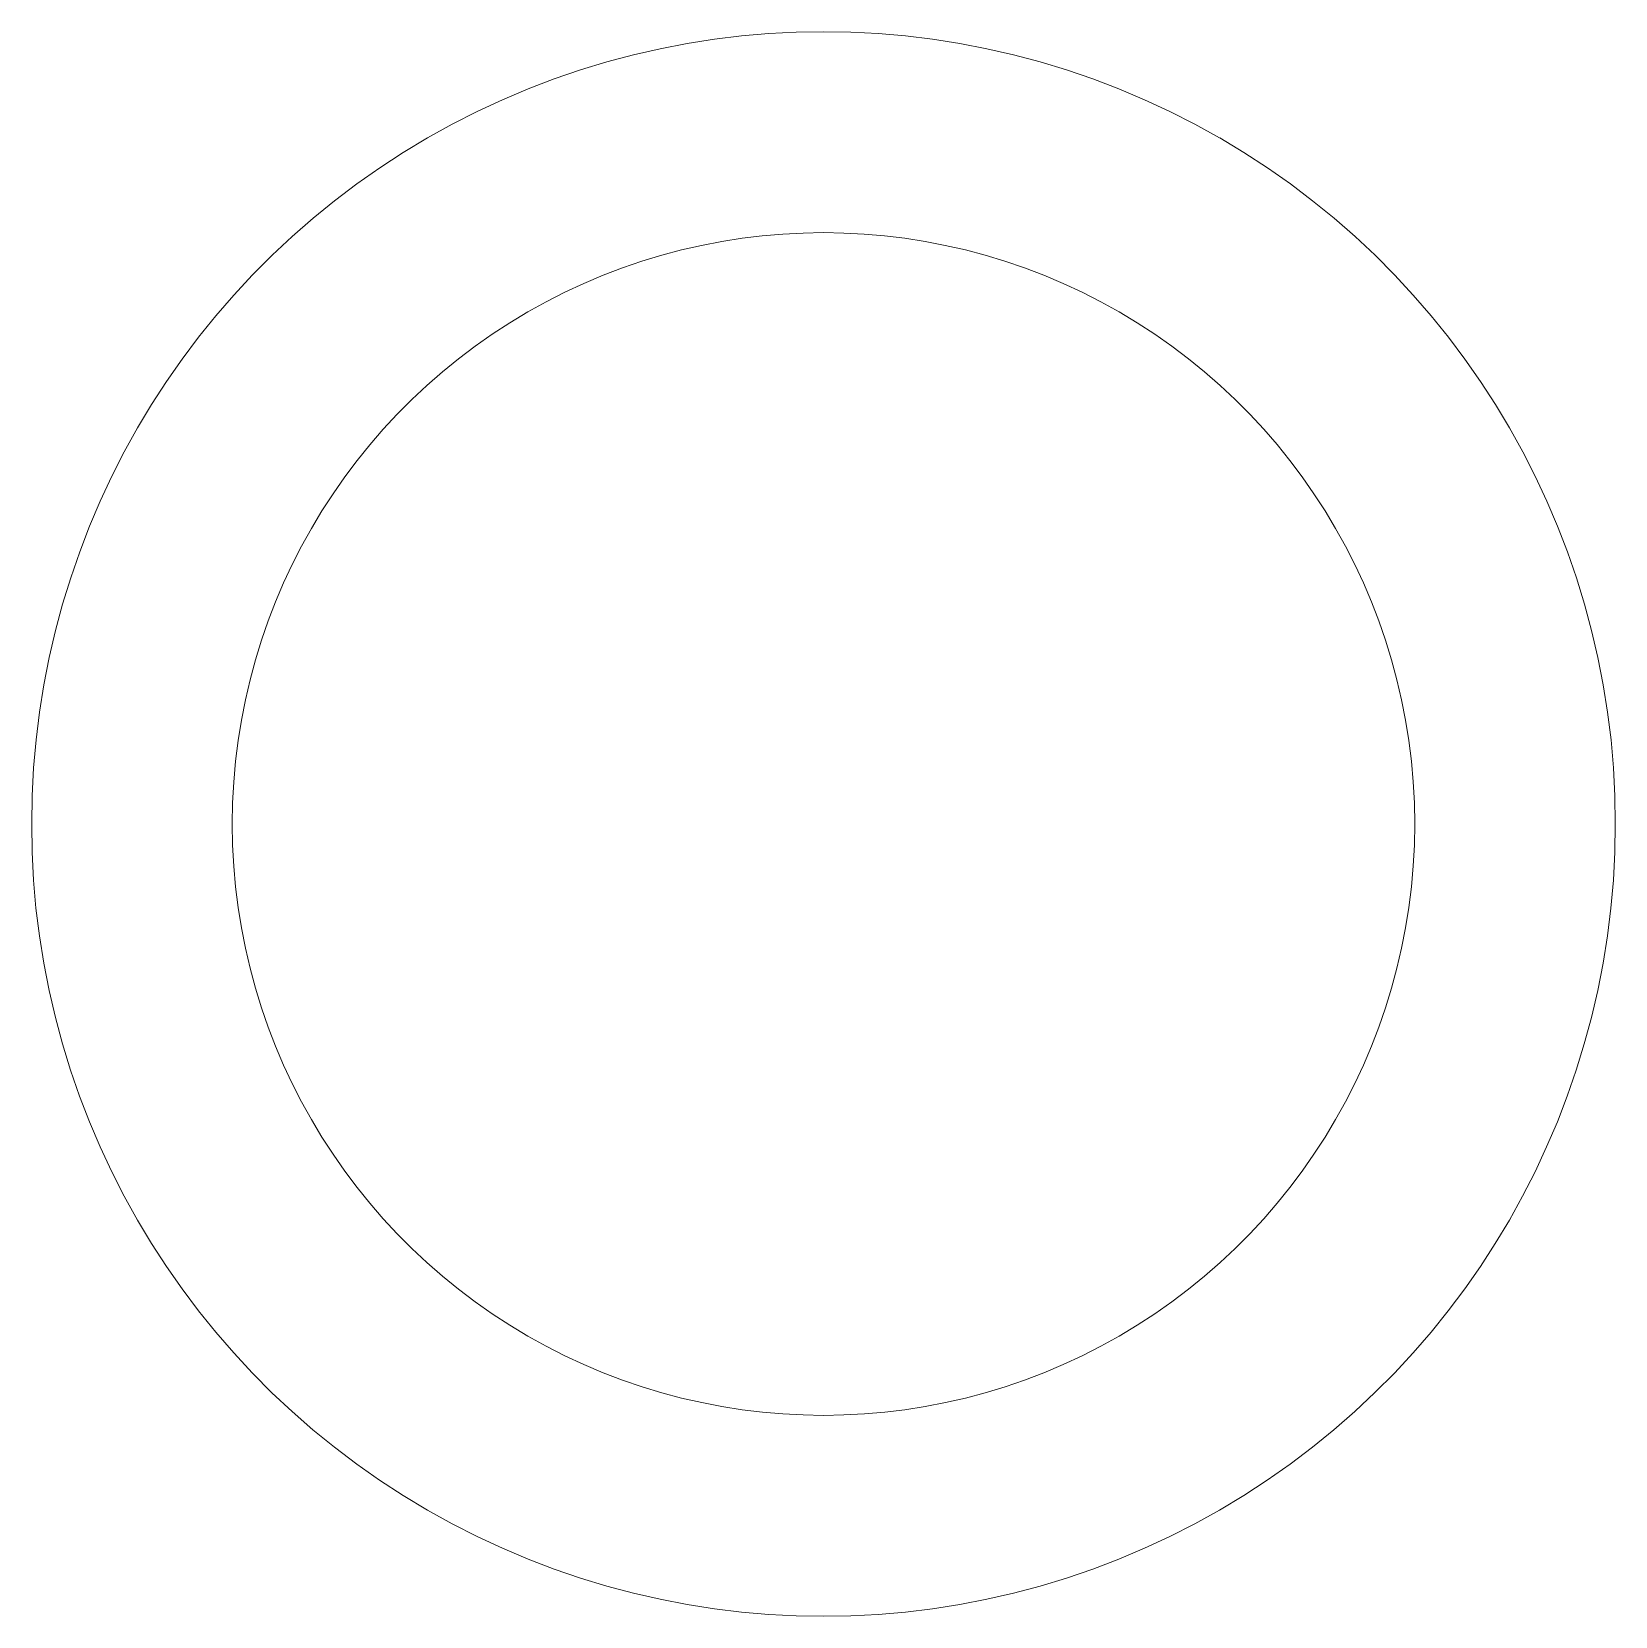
# Model space of a CAD drawing. Header units: centimetres. Extents: x -75 to 51, y -4 to 64.
# Drawn here: x 3.711 to 6.129, y -1.364 to 1.056 of the extents above; entities that cross this region are included whole.
import ezdxf

# ---------------------------------------------------------------- set-up
doc = ezdxf.new("R2010")
doc.units = ezdxf.units.CM
doc.header["$MEASUREMENT"] = 0
doc.layers.add('layer 1', color=7, linetype='Continuous')

msp = doc.modelspace()

# ---------------------------------------------------------------- linework, layer by layer
at = {"layer": 'layer 1', "color": 1, "lineweight": 20}
for points in [[(5.52488, 0.89353), (5.52488, 0.89353), (5.48718, 0.91442), (5.48718, 0.91442), (5.48718, 0.91442), (5.48718, 0.91442), (5.44894, 0.93387), (5.44894, 0.93387), (5.44894, 0.93387), (5.44894, 0.93387), (5.4102, 0.95188), (5.4102, 0.95188), (5.4102, 0.95188), (5.4102, 0.95188), (5.37099, 0.96845), (5.37099, 0.96845), (5.37099, 0.96845), (5.37099, 0.96845), (5.33136, 0.98358), (5.33136, 0.98358), (5.33136, 0.98358), (5.33136, 0.98358), (5.29134, 0.99727), (5.29134, 0.99727), (5.29134, 0.99727), (5.29134, 0.99727), (5.25097, 1.00952), (5.25097, 1.00952), (5.25097, 1.00952), (5.25097, 1.00952), (5.2103, 1.02033), (5.2103, 1.02033), (5.2103, 1.02033), (5.2103, 1.02033), (5.16935, 1.0297), (5.16935, 1.0297), (5.16935, 1.0297), (5.16935, 1.0297), (5.12817, 1.03763), (5.12817, 1.03763), (5.12817, 1.03763), (5.12817, 1.03763), (5.0868, 1.04412), (5.0868, 1.04412), (5.0868, 1.04412), (5.0868, 1.04412), (5.04527, 1.04917), (5.04527, 1.04917), (5.04527, 1.04917), (5.04527, 1.04917), (5.00363, 1.05277), (5.00363, 1.05277), (5.00363, 1.05277), (5.00363, 1.05277), (4.96191, 1.05494), (4.96191, 1.05494), (4.96191, 1.05494), (4.96191, 1.05494), (4.92015, 1.0557), (4.92015, 1.0557), (4.92015, 1.0557), (4.92015, 1.0557), (4.87839, 1.05494), (4.87839, 1.05494), (4.87839, 1.05494), (4.87839, 1.05494), (4.83667, 1.05277), (4.83667, 1.05277), (4.83667, 1.05277), (4.83667, 1.05277), (4.79503, 1.04917), (4.79503, 1.04917), (4.79503, 1.04917), (4.79503, 1.04917), (4.7535, 1.04412), (4.7535, 1.04412), (4.7535, 1.04412), (4.7535, 1.04412), (4.71213, 1.03763), (4.71213, 1.03763), (4.71213, 1.03763), (4.71213, 1.03763), (4.67095, 1.0297), (4.67095, 1.0297), (4.67095, 1.0297), (4.67095, 1.0297), (4.63, 1.02033), (4.63, 1.02033), (4.63, 1.02033), (4.63, 1.02033), (4.58932, 1.00952), (4.58932, 1.00952), (4.58932, 1.00952), (4.58932, 1.00952), (4.54895, 0.99727), (4.54895, 0.99727), (4.54895, 0.99727), (4.54895, 0.99727), (4.50893, 0.98358), (4.50893, 0.98358), (4.50893, 0.98358), (4.50893, 0.98358), (4.4693, 0.96845), (4.4693, 0.96845), (4.4693, 0.96845), (4.4693, 0.96845), (4.43009, 0.95188), (4.43009, 0.95188), (4.43009, 0.95188), (4.43009, 0.95188), (4.39134, 0.93387), (4.39134, 0.93387), (4.39134, 0.93387), (4.39134, 0.93387), (4.3531, 0.91442), (4.3531, 0.91442), (4.3531, 0.91442), (4.3531, 0.91442), (4.3154, 0.89353), (4.3154, 0.89353)], [(4.31542, 0.89353), (4.31542, 0.89353), (4.27849, 0.87131), (4.27849, 0.87131), (4.27849, 0.87131), (4.27849, 0.87131), (4.24253, 0.8479), (4.24253, 0.8479), (4.24253, 0.8479), (4.24253, 0.8479), (4.20757, 0.82334), (4.20757, 0.82334), (4.20757, 0.82334), (4.20757, 0.82334), (4.17363, 0.79766), (4.17363, 0.79766), (4.17363, 0.79766), (4.17363, 0.79766), (4.14072, 0.77089), (4.14072, 0.77089), (4.14072, 0.77089), (4.14072, 0.77089), (4.10887, 0.74306), (4.10887, 0.74306), (4.10887, 0.74306), (4.10887, 0.74306), (4.07809, 0.71421), (4.07809, 0.71421), (4.07809, 0.71421), (4.07809, 0.71421), (4.0484, 0.68437), (4.0484, 0.68437), (4.0484, 0.68437), (4.0484, 0.68437), (4.01981, 0.65358), (4.01981, 0.65358), (4.01981, 0.65358), (4.01981, 0.65358), (3.99236, 0.62187), (3.99236, 0.62187), (3.99236, 0.62187), (3.99236, 0.62187), (3.96607, 0.58927), (3.96607, 0.58927), (3.96607, 0.58927), (3.96607, 0.58927), (3.94094, 0.55582), (3.94094, 0.55582), (3.94094, 0.55582), (3.94094, 0.55582), (3.91701, 0.52155), (3.91701, 0.52155), (3.91701, 0.52155), (3.91701, 0.52155), (3.8943, 0.48649), (3.8943, 0.48649), (3.8943, 0.48649), (3.8943, 0.48649), (3.87281, 0.45068), (3.87281, 0.45068), (3.87281, 0.45068), (3.87281, 0.45068), (3.85258, 0.41415), (3.85258, 0.41415), (3.85258, 0.41415), (3.85258, 0.41415), (3.8336, 0.37693), (3.8336, 0.37693), (3.8336, 0.37693), (3.8336, 0.37693), (3.81591, 0.33906), (3.81591, 0.33906), (3.81591, 0.33906), (3.81591, 0.33906), (3.79953, 0.30057), (3.79953, 0.30057), (3.79953, 0.30057), (3.79953, 0.30057), (3.78447, 0.26149), (3.78447, 0.26149), (3.78447, 0.26149), (3.78447, 0.26149), (3.77076, 0.22186), (3.77076, 0.22186), (3.77076, 0.22186), (3.77076, 0.22186), (3.75842, 0.18171), (3.75842, 0.18171), (3.75842, 0.18171), (3.75842, 0.18171), (3.74746, 0.14107), (3.74746, 0.14107), (3.74746, 0.14107), (3.74746, 0.14107), (3.73791, 0.09998), (3.73791, 0.09998), (3.73791, 0.09998), (3.73791, 0.09998), (3.72977, 0.05847), (3.72977, 0.05847), (3.72977, 0.05847), (3.72977, 0.05847), (3.72306, 0.01658), (3.72306, 0.01658), (3.72306, 0.01658), (3.72306, 0.01658), (3.71783, -0.02566), (3.71783, -0.02566), (3.71783, -0.02566), (3.71783, -0.02566), (3.71406, -0.06822), (3.71406, -0.06822), (3.71406, -0.06822), (3.71406, -0.06822), (3.71192, -0.11107), (3.71192, -0.11107), (3.71192, -0.11107), (3.71192, -0.11107), (3.71133, -0.15417), (3.71133, -0.15417)], [(6.12914, -0.15416), (6.12914, -0.15416), (6.12855, -0.11106), (6.12855, -0.11106), (6.12855, -0.11106), (6.12855, -0.11106), (6.12641, -0.06821), (6.12641, -0.06821), (6.12641, -0.06821), (6.12641, -0.06821), (6.12264, -0.02565), (6.12264, -0.02565), (6.12264, -0.02565), (6.12264, -0.02565), (6.11741, 0.01659), (6.11741, 0.01659), (6.11741, 0.01659), (6.11741, 0.01659), (6.1107, 0.05848), (6.1107, 0.05848), (6.1107, 0.05848), (6.1107, 0.05848), (6.10256, 0.09999), (6.10256, 0.09999), (6.10256, 0.09999), (6.10256, 0.09999), (6.09301, 0.14108), (6.09301, 0.14108), (6.09301, 0.14108), (6.09301, 0.14108), (6.08205, 0.18171), (6.08205, 0.18171), (6.08205, 0.18171), (6.08205, 0.18171), (6.06971, 0.22186), (6.06971, 0.22186), (6.06971, 0.22186), (6.06971, 0.22186), (6.056, 0.26149), (6.056, 0.26149), (6.056, 0.26149), (6.056, 0.26149), (6.04094, 0.30057), (6.04094, 0.30057), (6.04094, 0.30057), (6.04094, 0.30057), (6.02457, 0.33906), (6.02457, 0.33906), (6.02457, 0.33906), (6.02457, 0.33906), (6.00688, 0.37693), (6.00688, 0.37693), (6.00688, 0.37693), (6.00688, 0.37693), (5.9879, 0.41415), (5.9879, 0.41415), (5.9879, 0.41415), (5.9879, 0.41415), (5.96767, 0.45068), (5.96767, 0.45068), (5.96767, 0.45068), (5.96767, 0.45068), (5.94618, 0.48649), (5.94618, 0.48649), (5.94618, 0.48649), (5.94618, 0.48649), (5.92348, 0.52155), (5.92348, 0.52155), (5.92348, 0.52155), (5.92348, 0.52155), (5.89954, 0.55582), (5.89954, 0.55582), (5.89954, 0.55582), (5.89954, 0.55582), (5.87444, 0.58927), (5.87444, 0.58927), (5.87444, 0.58927), (5.87444, 0.58927), (5.84815, 0.62187), (5.84815, 0.62187), (5.84815, 0.62187), (5.84815, 0.62187), (5.82073, 0.65358), (5.82073, 0.65358), (5.82073, 0.65358), (5.82073, 0.65358), (5.79217, 0.68437), (5.79217, 0.68437), (5.79217, 0.68437), (5.79217, 0.68437), (5.76248, 0.71421), (5.76248, 0.71421), (5.76248, 0.71421), (5.76248, 0.71421), (5.7317, 0.74306), (5.7317, 0.74306), (5.7317, 0.74306), (5.7317, 0.74306), (5.69985, 0.77089), (5.69985, 0.77089), (5.69985, 0.77089), (5.69985, 0.77089), (5.66694, 0.79766), (5.66694, 0.79766), (5.66694, 0.79766), (5.66694, 0.79766), (5.633, 0.82334), (5.633, 0.82334), (5.633, 0.82334), (5.633, 0.82334), (5.59804, 0.8479), (5.59804, 0.8479), (5.59804, 0.8479), (5.59804, 0.8479), (5.56208, 0.87131), (5.56208, 0.87131), (5.56208, 0.87131), (5.56208, 0.87131), (5.52514, 0.89353), (5.52514, 0.89353)], [(5.37161, 0.6278), (5.37161, 0.6278), (5.34345, 0.64339), (5.34345, 0.64339), (5.34345, 0.64339), (5.34345, 0.64339), (5.31489, 0.65791), (5.31489, 0.65791), (5.31489, 0.65791), (5.31489, 0.65791), (5.28597, 0.67135), (5.28597, 0.67135), (5.28597, 0.67135), (5.28597, 0.67135), (5.25671, 0.68372), (5.25671, 0.68372), (5.25671, 0.68372), (5.25671, 0.68372), (5.22711, 0.69501), (5.22711, 0.69501), (5.22711, 0.69501), (5.22711, 0.69501), (5.19724, 0.70522), (5.19724, 0.70522), (5.19724, 0.70522), (5.19724, 0.70522), (5.16709, 0.71436), (5.16709, 0.71436), (5.16709, 0.71436), (5.16709, 0.71436), (5.13673, 0.72243), (5.13673, 0.72243), (5.13673, 0.72243), (5.13673, 0.72243), (5.10615, 0.72942), (5.10615, 0.72942), (5.10615, 0.72942), (5.10615, 0.72942), (5.07541, 0.73533), (5.07541, 0.73533), (5.07541, 0.73533), (5.07541, 0.73533), (5.04453, 0.74017), (5.04453, 0.74017), (5.04453, 0.74017), (5.04453, 0.74017), (5.01353, 0.74393), (5.01353, 0.74393), (5.01353, 0.74393), (5.01353, 0.74393), (4.98244, 0.74662), (4.98244, 0.74662), (4.98244, 0.74662), (4.98244, 0.74662), (4.95129, 0.74824), (4.95129, 0.74824), (4.95129, 0.74824), (4.95129, 0.74824), (4.92012, 0.74883), (4.92012, 0.74883), (4.92012, 0.74883), (4.92012, 0.74883), (4.88895, 0.74824), (4.88895, 0.74824), (4.88895, 0.74824), (4.88895, 0.74824), (4.85781, 0.74662), (4.85781, 0.74662), (4.85781, 0.74662), (4.85781, 0.74662), (4.82672, 0.74393), (4.82672, 0.74393), (4.82672, 0.74393), (4.82672, 0.74393), (4.79572, 0.74017), (4.79572, 0.74017), (4.79572, 0.74017), (4.79572, 0.74017), (4.76483, 0.73533), (4.76483, 0.73533), (4.76483, 0.73533), (4.76483, 0.73533), (4.73409, 0.72942), (4.73409, 0.72942), (4.73409, 0.72942), (4.73409, 0.72942), (4.70351, 0.72243), (4.70351, 0.72243), (4.70351, 0.72243), (4.70351, 0.72243), (4.67315, 0.71436), (4.67315, 0.71436), (4.67315, 0.71436), (4.67315, 0.71436), (4.643, 0.70522), (4.643, 0.70522), (4.643, 0.70522), (4.643, 0.70522), (4.61313, 0.69501), (4.61313, 0.69501), (4.61313, 0.69501), (4.61313, 0.69501), (4.58353, 0.68372), (4.58353, 0.68372), (4.58353, 0.68372), (4.58353, 0.68372), (4.55427, 0.67135), (4.55427, 0.67135), (4.55427, 0.67135), (4.55427, 0.67135), (4.52535, 0.65791), (4.52535, 0.65791), (4.52535, 0.65791), (4.52535, 0.65791), (4.49679, 0.64339), (4.49679, 0.64339), (4.49679, 0.64339), (4.49679, 0.64339), (4.46863, 0.6278), (4.46863, 0.6278)], [(4.46869, 0.6278), (4.46869, 0.6278), (4.44111, 0.61122), (4.44111, 0.61122), (4.44111, 0.61122), (4.44111, 0.61122), (4.41427, 0.59375), (4.41427, 0.59375), (4.41427, 0.59375), (4.41427, 0.59375), (4.38816, 0.57542), (4.38816, 0.57542), (4.38816, 0.57542), (4.38816, 0.57542), (4.36282, 0.55625), (4.36282, 0.55625), (4.36282, 0.55625), (4.36282, 0.55625), (4.33824, 0.53627), (4.33824, 0.53627), (4.33824, 0.53627), (4.33824, 0.53627), (4.31446, 0.5155), (4.31446, 0.5155), (4.31446, 0.5155), (4.31446, 0.5155), (4.29147, 0.49397), (4.29147, 0.49397), (4.29147, 0.49397), (4.29147, 0.49397), (4.26931, 0.4717), (4.26931, 0.4717), (4.26931, 0.4717), (4.26931, 0.4717), (4.24798, 0.44872), (4.24798, 0.44872), (4.24798, 0.44872), (4.24798, 0.44872), (4.2275, 0.42505), (4.2275, 0.42505), (4.2275, 0.42505), (4.2275, 0.42505), (4.20788, 0.40072), (4.20788, 0.40072), (4.20788, 0.40072), (4.20788, 0.40072), (4.18912, 0.37575), (4.18912, 0.37575), (4.18912, 0.37575), (4.18912, 0.37575), (4.17125, 0.35017), (4.17125, 0.35017), (4.17125, 0.35017), (4.17125, 0.35017), (4.15429, 0.324), (4.15429, 0.324), (4.15429, 0.324), (4.15429, 0.324), (4.13822, 0.29727), (4.13822, 0.29727), (4.13822, 0.29727), (4.13822, 0.29727), (4.1231, 0.27001), (4.1231, 0.27001), (4.1231, 0.27001), (4.1231, 0.27001), (4.10893, 0.24223), (4.10893, 0.24223), (4.10893, 0.24223), (4.10893, 0.24223), (4.09571, 0.21396), (4.09571, 0.21396), (4.09571, 0.21396), (4.09571, 0.21396), (4.08347, 0.18523), (4.08347, 0.18523), (4.08347, 0.18523), (4.08347, 0.18523), (4.07221, 0.15606), (4.07221, 0.15606), (4.07221, 0.15606), (4.07221, 0.15606), (4.06196, 0.12648), (4.06196, 0.12648), (4.06196, 0.12648), (4.06196, 0.12648), (4.05272, 0.09651), (4.05272, 0.09651), (4.05272, 0.09651), (4.05272, 0.09651), (4.04452, 0.06618), (4.04452, 0.06618), (4.04452, 0.06618), (4.04452, 0.06618), (4.03736, 0.03551), (4.03736, 0.03551), (4.03736, 0.03551), (4.03736, 0.03551), (4.03127, 0.00453), (4.03127, 0.00453), (4.03127, 0.00453), (4.03127, 0.00453), (4.02625, -0.02674), (4.02625, -0.02674), (4.02625, -0.02674), (4.02625, -0.02674), (4.02234, -0.05827), (4.02234, -0.05827), (4.02234, -0.05827), (4.02234, -0.05827), (4.01958, -0.09004), (4.01958, -0.09004), (4.01958, -0.09004), (4.01958, -0.09004), (4.01775, -0.12202), (4.01775, -0.12202), (4.01775, -0.12202), (4.01775, -0.12202), (4.01716, -0.15419), (4.01716, -0.15419)], [(5.82307, -0.15416), (5.82307, -0.15416), (5.82248, -0.12199), (5.82248, -0.12199), (5.82248, -0.12199), (5.82248, -0.12199), (5.82065, -0.09001), (5.82065, -0.09001), (5.82065, -0.09001), (5.82065, -0.09001), (5.81789, -0.05824), (5.81789, -0.05824), (5.81789, -0.05824), (5.81789, -0.05824), (5.81398, -0.02671), (5.81398, -0.02671), (5.81398, -0.02671), (5.81398, -0.02671), (5.80896, 0.00456), (5.80896, 0.00456), (5.80896, 0.00456), (5.80896, 0.00456), (5.80287, 0.03554), (5.80287, 0.03554), (5.80287, 0.03554), (5.80287, 0.03554), (5.79571, 0.06621), (5.79571, 0.06621), (5.79571, 0.06621), (5.79571, 0.06621), (5.78751, 0.09654), (5.78751, 0.09654), (5.78751, 0.09654), (5.78751, 0.09654), (5.77827, 0.12651), (5.77827, 0.12651), (5.77827, 0.12651), (5.77827, 0.12651), (5.76802, 0.15609), (5.76802, 0.15609), (5.76802, 0.15609), (5.76802, 0.15609), (5.75676, 0.18526), (5.75676, 0.18526), (5.75676, 0.18526), (5.75676, 0.18526), (5.74452, 0.21399), (5.74452, 0.21399), (5.74452, 0.21399), (5.74452, 0.21399), (5.7313, 0.24226), (5.7313, 0.24226), (5.7313, 0.24226), (5.7313, 0.24226), (5.71713, 0.27004), (5.71713, 0.27004), (5.71713, 0.27004), (5.71713, 0.27004), (5.70201, 0.29731), (5.70201, 0.29731), (5.70201, 0.29731), (5.70201, 0.29731), (5.68597, 0.32404), (5.68597, 0.32404), (5.68597, 0.32404), (5.68597, 0.32404), (5.66901, 0.35021), (5.66901, 0.35021), (5.66901, 0.35021), (5.66901, 0.35021), (5.65113, 0.37579), (5.65113, 0.37579), (5.65113, 0.37579), (5.65113, 0.37579), (5.63237, 0.40076), (5.63237, 0.40076), (5.63237, 0.40076), (5.63237, 0.40076), (5.61275, 0.42509), (5.61275, 0.42509), (5.61275, 0.42509), (5.61275, 0.42509), (5.59227, 0.44876), (5.59227, 0.44876), (5.59227, 0.44876), (5.59227, 0.44876), (5.57094, 0.47174), (5.57094, 0.47174), (5.57094, 0.47174), (5.57094, 0.47174), (5.54878, 0.49401), (5.54878, 0.49401), (5.54878, 0.49401), (5.54878, 0.49401), (5.52579, 0.51554), (5.52579, 0.51554), (5.52579, 0.51554), (5.52579, 0.51554), (5.50201, 0.53631), (5.50201, 0.53631), (5.50201, 0.53631), (5.50201, 0.53631), (5.47743, 0.55629), (5.47743, 0.55629), (5.47743, 0.55629), (5.47743, 0.55629), (5.45209, 0.57546), (5.45209, 0.57546), (5.45209, 0.57546), (5.45209, 0.57546), (5.42598, 0.59379), (5.42598, 0.59379), (5.42598, 0.59379), (5.42598, 0.59379), (5.39914, 0.61126), (5.39914, 0.61126), (5.39914, 0.61126), (5.39914, 0.61126), (5.37156, 0.62784), (5.37156, 0.62784)], [(3.71115, -0.15416), (3.71115, -0.15416), (3.71174, -0.19726), (3.71174, -0.19726), (3.71174, -0.19726), (3.71174, -0.19726), (3.71388, -0.24011), (3.71388, -0.24011), (3.71388, -0.24011), (3.71388, -0.24011), (3.71765, -0.28267), (3.71765, -0.28267), (3.71765, -0.28267), (3.71765, -0.28267), (3.72288, -0.32491), (3.72288, -0.32491), (3.72288, -0.32491), (3.72288, -0.32491), (3.72959, -0.3668), (3.72959, -0.3668), (3.72959, -0.3668), (3.72959, -0.3668), (3.73773, -0.40831), (3.73773, -0.40831), (3.73773, -0.40831), (3.73773, -0.40831), (3.74728, -0.4494), (3.74728, -0.4494), (3.74728, -0.4494), (3.74728, -0.4494), (3.75824, -0.49003), (3.75824, -0.49003), (3.75824, -0.49003), (3.75824, -0.49003), (3.77058, -0.53018), (3.77058, -0.53018), (3.77058, -0.53018), (3.77058, -0.53018), (3.78429, -0.56981), (3.78429, -0.56981), (3.78429, -0.56981), (3.78429, -0.56981), (3.79935, -0.60889), (3.79935, -0.60889), (3.79935, -0.60889), (3.79935, -0.60889), (3.81573, -0.64738), (3.81573, -0.64738), (3.81573, -0.64738), (3.81573, -0.64738), (3.83342, -0.68525), (3.83342, -0.68525), (3.83342, -0.68525), (3.83342, -0.68525), (3.8524, -0.72247), (3.8524, -0.72247), (3.8524, -0.72247), (3.8524, -0.72247), (3.87263, -0.759), (3.87263, -0.759), (3.87263, -0.759), (3.87263, -0.759), (3.89412, -0.79481), (3.89412, -0.79481), (3.89412, -0.79481), (3.89412, -0.79481), (3.91683, -0.82987), (3.91683, -0.82987), (3.91683, -0.82987), (3.91683, -0.82987), (3.94076, -0.86414), (3.94076, -0.86414), (3.94076, -0.86414), (3.94076, -0.86414), (3.96589, -0.89759), (3.96589, -0.89759), (3.96589, -0.89759), (3.96589, -0.89759), (3.99218, -0.93019), (3.99218, -0.93019), (3.99218, -0.93019), (3.99218, -0.93019), (4.01964, -0.9619), (4.01964, -0.9619), (4.01964, -0.9619), (4.01964, -0.9619), (4.04823, -0.99269), (4.04823, -0.99269), (4.04823, -0.99269), (4.04823, -0.99269), (4.07792, -1.02253), (4.07792, -1.02253), (4.07792, -1.02253), (4.07792, -1.02253), (4.1087, -1.05138), (4.1087, -1.05138), (4.1087, -1.05138), (4.1087, -1.05138), (4.14055, -1.07921), (4.14055, -1.07921), (4.14055, -1.07921), (4.14055, -1.07921), (4.17346, -1.10598), (4.17346, -1.10598), (4.17346, -1.10598), (4.17346, -1.10598), (4.2074, -1.13167), (4.2074, -1.13167), (4.2074, -1.13167), (4.2074, -1.13167), (4.24236, -1.15623), (4.24236, -1.15623), (4.24236, -1.15623), (4.24236, -1.15623), (4.27832, -1.17964), (4.27832, -1.17964), (4.27832, -1.17964), (4.27832, -1.17964), (4.31525, -1.20186), (4.31525, -1.20186)], [(4.01722, -0.15416), (4.01722, -0.15416), (4.01781, -0.18633), (4.01781, -0.18633), (4.01781, -0.18633), (4.01781, -0.18633), (4.01964, -0.21831), (4.01964, -0.21831), (4.01964, -0.21831), (4.01964, -0.21831), (4.0224, -0.25008), (4.0224, -0.25008), (4.0224, -0.25008), (4.0224, -0.25008), (4.02631, -0.28161), (4.02631, -0.28161), (4.02631, -0.28161), (4.02631, -0.28161), (4.03133, -0.31288), (4.03133, -0.31288), (4.03133, -0.31288), (4.03133, -0.31288), (4.03742, -0.34386), (4.03742, -0.34386), (4.03742, -0.34386), (4.03742, -0.34386), (4.04458, -0.37453), (4.04458, -0.37453), (4.04458, -0.37453), (4.04458, -0.37453), (4.05278, -0.40486), (4.05278, -0.40486), (4.05278, -0.40486), (4.05278, -0.40486), (4.06202, -0.43483), (4.06202, -0.43483), (4.06202, -0.43483), (4.06202, -0.43483), (4.07228, -0.46441), (4.07228, -0.46441), (4.07228, -0.46441), (4.07228, -0.46441), (4.08354, -0.49358), (4.08354, -0.49358), (4.08354, -0.49358), (4.08354, -0.49358), (4.09578, -0.52231), (4.09578, -0.52231), (4.09578, -0.52231), (4.09578, -0.52231), (4.109, -0.55058), (4.109, -0.55058), (4.109, -0.55058), (4.109, -0.55058), (4.12317, -0.57836), (4.12317, -0.57836), (4.12317, -0.57836), (4.12317, -0.57836), (4.13829, -0.60563), (4.13829, -0.60563), (4.13829, -0.60563), (4.13829, -0.60563), (4.15436, -0.63236), (4.15436, -0.63236), (4.15436, -0.63236), (4.15436, -0.63236), (4.17132, -0.65853), (4.17132, -0.65853), (4.17132, -0.65853), (4.17132, -0.65853), (4.18919, -0.68411), (4.18919, -0.68411), (4.18919, -0.68411), (4.18919, -0.68411), (4.20795, -0.70908), (4.20795, -0.70908), (4.20795, -0.70908), (4.20795, -0.70908), (4.22757, -0.73341), (4.22757, -0.73341), (4.22757, -0.73341), (4.22757, -0.73341), (4.24805, -0.75708), (4.24805, -0.75708), (4.24805, -0.75708), (4.24805, -0.75708), (4.26938, -0.78006), (4.26938, -0.78006), (4.26938, -0.78006), (4.26938, -0.78006), (4.29154, -0.80232), (4.29154, -0.80232), (4.29154, -0.80232), (4.29154, -0.80232), (4.31453, -0.82385), (4.31453, -0.82385), (4.31453, -0.82385), (4.31453, -0.82385), (4.33831, -0.84462), (4.33831, -0.84462), (4.33831, -0.84462), (4.33831, -0.84462), (4.36289, -0.8646), (4.36289, -0.8646), (4.36289, -0.8646), (4.36289, -0.8646), (4.38823, -0.88377), (4.38823, -0.88377), (4.38823, -0.88377), (4.38823, -0.88377), (4.41434, -0.9021), (4.41434, -0.9021), (4.41434, -0.9021), (4.41434, -0.9021), (4.44118, -0.91957), (4.44118, -0.91957), (4.44118, -0.91957), (4.44118, -0.91957), (4.46876, -0.93615), (4.46876, -0.93615)], [(5.37161, -0.93612), (5.37161, -0.93612), (5.39919, -0.91954), (5.39919, -0.91954), (5.39919, -0.91954), (5.39919, -0.91954), (5.42603, -0.90207), (5.42603, -0.90207), (5.42603, -0.90207), (5.42603, -0.90207), (5.45214, -0.88374), (5.45214, -0.88374), (5.45214, -0.88374), (5.45214, -0.88374), (5.47748, -0.86457), (5.47748, -0.86457), (5.47748, -0.86457), (5.47748, -0.86457), (5.50206, -0.84459), (5.50206, -0.84459), (5.50206, -0.84459), (5.50206, -0.84459), (5.52584, -0.82382), (5.52584, -0.82382), (5.52584, -0.82382), (5.52584, -0.82382), (5.54883, -0.80229), (5.54883, -0.80229), (5.54883, -0.80229), (5.54883, -0.80229), (5.57099, -0.78003), (5.57099, -0.78003), (5.57099, -0.78003), (5.57099, -0.78003), (5.59232, -0.75705), (5.59232, -0.75705), (5.59232, -0.75705), (5.59232, -0.75705), (5.6128, -0.73338), (5.6128, -0.73338), (5.6128, -0.73338), (5.6128, -0.73338), (5.63242, -0.70905), (5.63242, -0.70905), (5.63242, -0.70905), (5.63242, -0.70905), (5.65118, -0.68408), (5.65118, -0.68408), (5.65118, -0.68408), (5.65118, -0.68408), (5.66906, -0.6585), (5.66906, -0.6585), (5.66906, -0.6585), (5.66906, -0.6585), (5.68602, -0.63233), (5.68602, -0.63233), (5.68602, -0.63233), (5.68602, -0.63233), (5.70206, -0.6056), (5.70206, -0.6056), (5.70206, -0.6056), (5.70206, -0.6056), (5.71718, -0.57833), (5.71718, -0.57833), (5.71718, -0.57833), (5.71718, -0.57833), (5.73135, -0.55055), (5.73135, -0.55055), (5.73135, -0.55055), (5.73135, -0.55055), (5.74457, -0.52228), (5.74457, -0.52228), (5.74457, -0.52228), (5.74457, -0.52228), (5.75681, -0.49355), (5.75681, -0.49355), (5.75681, -0.49355), (5.75681, -0.49355), (5.76807, -0.46438), (5.76807, -0.46438), (5.76807, -0.46438), (5.76807, -0.46438), (5.77832, -0.4348), (5.77832, -0.4348), (5.77832, -0.4348), (5.77832, -0.4348), (5.78756, -0.40483), (5.78756, -0.40483), (5.78756, -0.40483), (5.78756, -0.40483), (5.79576, -0.3745), (5.79576, -0.3745), (5.79576, -0.3745), (5.79576, -0.3745), (5.80292, -0.34383), (5.80292, -0.34383), (5.80292, -0.34383), (5.80292, -0.34383), (5.80901, -0.31285), (5.80901, -0.31285), (5.80901, -0.31285), (5.80901, -0.31285), (5.81403, -0.28158), (5.81403, -0.28158), (5.81403, -0.28158), (5.81403, -0.28158), (5.81794, -0.25005), (5.81794, -0.25005), (5.81794, -0.25005), (5.81794, -0.25005), (5.8207, -0.21828), (5.8207, -0.21828), (5.8207, -0.21828), (5.8207, -0.21828), (5.82253, -0.1863), (5.82253, -0.1863), (5.82253, -0.1863), (5.82253, -0.1863), (5.82312, -0.15413), (5.82312, -0.15413)], [(5.52488, -1.20185), (5.52488, -1.20185), (5.56182, -1.17963), (5.56182, -1.17963), (5.56182, -1.17963), (5.56182, -1.17963), (5.59778, -1.15622), (5.59778, -1.15622), (5.59778, -1.15622), (5.59778, -1.15622), (5.63274, -1.13166), (5.63274, -1.13166), (5.63274, -1.13166), (5.63274, -1.13166), (5.66668, -1.10597), (5.66668, -1.10597), (5.66668, -1.10597), (5.66668, -1.10597), (5.69959, -1.0792), (5.69959, -1.0792), (5.69959, -1.0792), (5.69959, -1.0792), (5.73144, -1.05137), (5.73144, -1.05137), (5.73144, -1.05137), (5.73144, -1.05137), (5.76222, -1.02252), (5.76222, -1.02252), (5.76222, -1.02252), (5.76222, -1.02252), (5.79191, -0.99268), (5.79191, -0.99268), (5.79191, -0.99268), (5.79191, -0.99268), (5.82047, -0.96189), (5.82047, -0.96189), (5.82047, -0.96189), (5.82047, -0.96189), (5.84789, -0.93018), (5.84789, -0.93018), (5.84789, -0.93018), (5.84789, -0.93018), (5.87418, -0.89758), (5.87418, -0.89758), (5.87418, -0.89758), (5.87418, -0.89758), (5.89928, -0.86413), (5.89928, -0.86413), (5.89928, -0.86413), (5.89928, -0.86413), (5.92321, -0.82986), (5.92321, -0.82986), (5.92321, -0.82986), (5.92321, -0.82986), (5.94591, -0.7948), (5.94591, -0.7948), (5.94591, -0.7948), (5.94591, -0.7948), (5.9674, -0.75899), (5.9674, -0.75899), (5.9674, -0.75899), (5.9674, -0.75899), (5.98763, -0.72246), (5.98763, -0.72246), (5.98763, -0.72246), (5.98763, -0.72246), (6.00661, -0.68524), (6.00661, -0.68524), (6.00661, -0.68524), (6.00661, -0.68524), (6.0243, -0.64737), (6.0243, -0.64737), (6.0243, -0.64737), (6.0243, -0.64737), (6.04067, -0.60888), (6.04067, -0.60888), (6.04067, -0.60888), (6.04067, -0.60888), (6.05573, -0.5698), (6.05573, -0.5698), (6.05573, -0.5698), (6.05573, -0.5698), (6.06944, -0.53017), (6.06944, -0.53017), (6.06944, -0.53017), (6.06944, -0.53017), (6.08177, -0.49002), (6.08177, -0.49002), (6.08177, -0.49002), (6.08177, -0.49002), (6.09273, -0.44939), (6.09273, -0.44939), (6.09273, -0.44939), (6.09273, -0.44939), (6.10228, -0.4083), (6.10228, -0.4083), (6.10228, -0.4083), (6.10228, -0.4083), (6.11042, -0.36679), (6.11042, -0.36679), (6.11042, -0.36679), (6.11042, -0.36679), (6.11713, -0.3249), (6.11713, -0.3249), (6.11713, -0.3249), (6.11713, -0.3249), (6.12236, -0.28266), (6.12236, -0.28266), (6.12236, -0.28266), (6.12236, -0.28266), (6.12613, -0.2401), (6.12613, -0.2401), (6.12613, -0.2401), (6.12613, -0.2401), (6.12827, -0.19725), (6.12827, -0.19725), (6.12827, -0.19725), (6.12827, -0.19725), (6.12886, -0.15415), (6.12886, -0.15415)], [(4.46869, -0.93612), (4.46869, -0.93612), (4.49685, -0.95171), (4.49685, -0.95171), (4.49685, -0.95171), (4.49685, -0.95171), (4.52541, -0.96623), (4.52541, -0.96623), (4.52541, -0.96623), (4.52541, -0.96623), (4.55433, -0.97967), (4.55433, -0.97967), (4.55433, -0.97967), (4.55433, -0.97967), (4.58359, -0.99204), (4.58359, -0.99204), (4.58359, -0.99204), (4.58359, -0.99204), (4.61319, -1.00333), (4.61319, -1.00333), (4.61319, -1.00333), (4.61319, -1.00333), (4.64306, -1.01354), (4.64306, -1.01354), (4.64306, -1.01354), (4.64306, -1.01354), (4.67321, -1.02268), (4.67321, -1.02268), (4.67321, -1.02268), (4.67321, -1.02268), (4.70357, -1.03075), (4.70357, -1.03075), (4.70357, -1.03075), (4.70357, -1.03075), (4.73415, -1.03774), (4.73415, -1.03774), (4.73415, -1.03774), (4.73415, -1.03774), (4.76489, -1.04365), (4.76489, -1.04365), (4.76489, -1.04365), (4.76489, -1.04365), (4.79578, -1.04849), (4.79578, -1.04849), (4.79578, -1.04849), (4.79578, -1.04849), (4.82678, -1.05226), (4.82678, -1.05226), (4.82678, -1.05226), (4.82678, -1.05226), (4.85787, -1.05495), (4.85787, -1.05495), (4.85787, -1.05495), (4.85787, -1.05495), (4.88901, -1.05657), (4.88901, -1.05657), (4.88901, -1.05657), (4.88901, -1.05657), (4.92018, -1.05716), (4.92018, -1.05716), (4.92018, -1.05716), (4.92018, -1.05716), (4.95135, -1.05657), (4.95135, -1.05657), (4.95135, -1.05657), (4.95135, -1.05657), (4.9825, -1.05495), (4.9825, -1.05495), (4.9825, -1.05495), (4.9825, -1.05495), (5.01358, -1.05226), (5.01358, -1.05226), (5.01358, -1.05226), (5.01358, -1.05226), (5.04458, -1.04849), (5.04458, -1.04849), (5.04458, -1.04849), (5.04458, -1.04849), (5.07546, -1.04365), (5.07546, -1.04365), (5.07546, -1.04365), (5.07546, -1.04365), (5.1062, -1.03774), (5.1062, -1.03774), (5.1062, -1.03774), (5.1062, -1.03774), (5.13678, -1.03075), (5.13678, -1.03075), (5.13678, -1.03075), (5.13678, -1.03075), (5.16714, -1.02268), (5.16714, -1.02268), (5.16714, -1.02268), (5.16714, -1.02268), (5.19729, -1.01354), (5.19729, -1.01354), (5.19729, -1.01354), (5.19729, -1.01354), (5.22716, -1.00333), (5.22716, -1.00333), (5.22716, -1.00333), (5.22716, -1.00333), (5.25676, -0.99204), (5.25676, -0.99204), (5.25676, -0.99204), (5.25676, -0.99204), (5.28602, -0.97967), (5.28602, -0.97967), (5.28602, -0.97967), (5.28602, -0.97967), (5.31494, -0.96623), (5.31494, -0.96623), (5.31494, -0.96623), (5.31494, -0.96623), (5.3435, -0.95171), (5.3435, -0.95171), (5.3435, -0.95171), (5.3435, -0.95171), (5.37166, -0.93612), (5.37166, -0.93612)], [(4.31542, -1.20185), (4.31542, -1.20185), (4.35312, -1.22274), (4.35312, -1.22274), (4.35312, -1.22274), (4.35312, -1.22274), (4.39136, -1.24219), (4.39136, -1.24219), (4.39136, -1.24219), (4.39136, -1.24219), (4.43011, -1.2602), (4.43011, -1.2602), (4.43011, -1.2602), (4.43011, -1.2602), (4.46932, -1.27677), (4.46932, -1.27677), (4.46932, -1.27677), (4.46932, -1.27677), (4.50895, -1.2919), (4.50895, -1.2919), (4.50895, -1.2919), (4.50895, -1.2919), (4.54897, -1.30559), (4.54897, -1.30559), (4.54897, -1.30559), (4.54897, -1.30559), (4.58934, -1.31784), (4.58934, -1.31784), (4.58934, -1.31784), (4.58934, -1.31784), (4.63002, -1.32865), (4.63002, -1.32865), (4.63002, -1.32865), (4.63002, -1.32865), (4.67097, -1.33802), (4.67097, -1.33802), (4.67097, -1.33802), (4.67097, -1.33802), (4.71215, -1.34595), (4.71215, -1.34595), (4.71215, -1.34595), (4.71215, -1.34595), (4.75352, -1.35244), (4.75352, -1.35244), (4.75352, -1.35244), (4.75352, -1.35244), (4.79505, -1.35749), (4.79505, -1.35749), (4.79505, -1.35749), (4.79505, -1.35749), (4.83669, -1.36109), (4.83669, -1.36109), (4.83669, -1.36109), (4.83669, -1.36109), (4.87841, -1.36327), (4.87841, -1.36327), (4.87841, -1.36327), (4.87841, -1.36327), (4.92017, -1.36403), (4.92017, -1.36403), (4.92017, -1.36403), (4.92017, -1.36403), (4.96193, -1.36327), (4.96193, -1.36327), (4.96193, -1.36327), (4.96193, -1.36327), (5.00365, -1.36109), (5.00365, -1.36109), (5.00365, -1.36109), (5.00365, -1.36109), (5.04529, -1.35749), (5.04529, -1.35749), (5.04529, -1.35749), (5.04529, -1.35749), (5.08682, -1.35244), (5.08682, -1.35244), (5.08682, -1.35244), (5.08682, -1.35244), (5.12819, -1.34595), (5.12819, -1.34595), (5.12819, -1.34595), (5.12819, -1.34595), (5.16937, -1.33802), (5.16937, -1.33802), (5.16937, -1.33802), (5.16937, -1.33802), (5.21032, -1.32865), (5.21032, -1.32865), (5.21032, -1.32865), (5.21032, -1.32865), (5.25099, -1.31784), (5.25099, -1.31784), (5.25099, -1.31784), (5.25099, -1.31784), (5.29136, -1.30559), (5.29136, -1.30559), (5.29136, -1.30559), (5.29136, -1.30559), (5.33138, -1.2919), (5.33138, -1.2919), (5.33138, -1.2919), (5.33138, -1.2919), (5.37101, -1.27677), (5.37101, -1.27677), (5.37101, -1.27677), (5.37101, -1.27677), (5.41022, -1.2602), (5.41022, -1.2602), (5.41022, -1.2602), (5.41022, -1.2602), (5.44896, -1.24219), (5.44896, -1.24219), (5.44896, -1.24219), (5.44896, -1.24219), (5.4872, -1.22274), (5.4872, -1.22274), (5.4872, -1.22274), (5.4872, -1.22274), (5.5249, -1.20185), (5.5249, -1.20185)]]:
    msp.add_open_spline(points, degree=3, knots=[0, 0, 0, 0, 0.0322581, 0.0322581, 0.0322581, 0.0322581, 0.0645161, 0.0645161, 0.0645161, 0.0645161, 0.0967742, 0.0967742, 0.0967742, 0.0967742, 0.1290323, 0.1290323, 0.1290323, 0.1290323, 0.1612903, 0.1612903, 0.1612903, 0.1612903, 0.1935484, 0.1935484, 0.1935484, 0.1935484, 0.2258065, 0.2258065, 0.2258065, 0.2258065, 0.2580645, 0.2580645, 0.2580645, 0.2580645, 0.2903226, 0.2903226, 0.2903226, 0.2903226, 0.3225806, 0.3225806, 0.3225806, 0.3225806, 0.3548387, 0.3548387, 0.3548387, 0.3548387, 0.3870968, 0.3870968, 0.3870968, 0.3870968, 0.4193548, 0.4193548, 0.4193548, 0.4193548, 0.4516129, 0.4516129, 0.4516129, 0.4516129, 0.483871, 0.483871, 0.483871, 0.483871, 0.516129, 0.516129, 0.516129, 0.516129, 0.5483871, 0.5483871, 0.5483871, 0.5483871, 0.5806452, 0.5806452, 0.5806452, 0.5806452, 0.6129032, 0.6129032, 0.6129032, 0.6129032, 0.6451613, 0.6451613, 0.6451613, 0.6451613, 0.6774194, 0.6774194, 0.6774194, 0.6774194, 0.7096774, 0.7096774, 0.7096774, 0.7096774, 0.7419355, 0.7419355, 0.7419355, 0.7419355, 0.7741935, 0.7741935, 0.7741935, 0.7741935, 0.8064516, 0.8064516, 0.8064516, 0.8064516, 0.8387097, 0.8387097, 0.8387097, 0.8387097, 0.8709677, 0.8709677, 0.8709677, 0.8709677, 0.9032258, 0.9032258, 0.9032258, 0.9032258, 0.9354839, 0.9354839, 0.9354839, 0.9354839, 1, 1, 1, 1], dxfattribs=at)
for points in [[(5.82307, -0.15416), (5.82307, -0.15416), (5.82307, -0.15416), (5.82307, -0.15416)], [(6.12914, -0.15416), (6.12914, -0.15416), (6.12914, -0.15416), (6.12914, -0.15416)]]:
    msp.add_open_spline(points, degree=3, dxfattribs=at)

doc.saveas('drawing.dxf')
